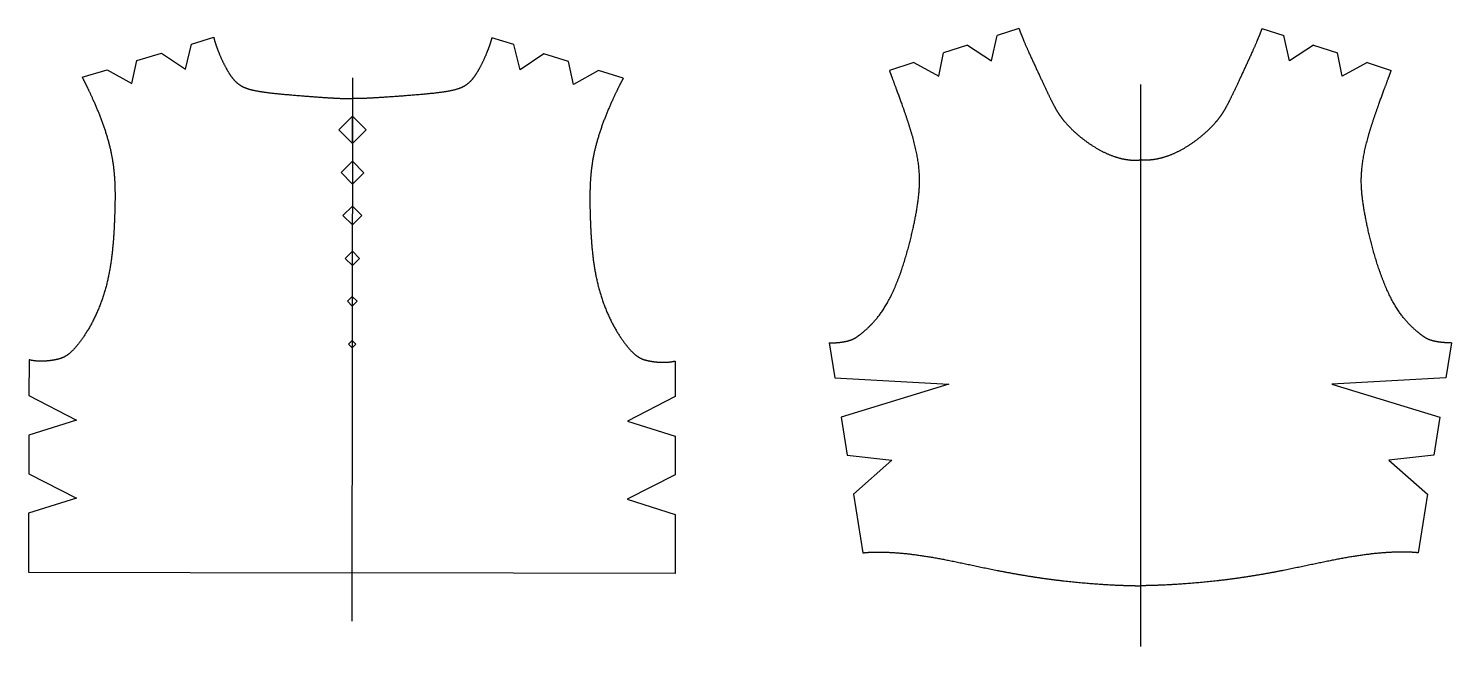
# Model space of a CAD drawing. Header units: inches. Extents: x -23.4 to 20.3, y 38.9 to 57.9.
import ezdxf

# ---------------------------------------------------------------- set-up
doc = ezdxf.new("R2010")
doc.units = ezdxf.units.IN
doc.layers.get('0').update_dxf_attribs({"linetype": 'CONTINUOUS'})

msp = doc.modelspace()

# ---------------------------------------------------------------- linework, layer by layer
for p, q in [((6.205, 56.943), (6.378, 57.72)), ((7.049, 57.938), (6.378, 57.72)), ((14.515, 57.938), (15.186, 57.72)), ((15.36, 56.943), (15.186, 57.72)), ((-18.56, 56.685), (-18.371, 57.458)), ((-18.371, 57.458), (-17.69, 57.665)), ((-8.465, 57.44), (-9.145, 57.65)), ((-8.279, 56.667), (-8.465, 57.44)), ((5.465, 57.423), (4.731, 57.184)), ((5.465, 57.423), (6.205, 56.943)), ((16.1, 57.423), (15.36, 56.943)), ((16.1, 57.423), (16.833, 57.184)), ((-20.207, 56.241), (-20.047, 56.948)), ((-20.047, 56.948), (-19.291, 57.178)), ((-19.291, 57.178), (-18.56, 56.685)), ((-7.546, 57.157), (-8.279, 56.667)), ((-6.79, 56.924), (-7.546, 57.157)), ((-6.633, 56.217), (-6.79, 56.924)), ((3.818, 56.887), (3.076, 56.646)), ((3.818, 56.887), (4.585, 56.475)), ((4.585, 56.475), (4.731, 57.184)), ((16.979, 56.475), (16.833, 57.184)), ((17.747, 56.887), (16.979, 56.475)), ((17.747, 56.887), (18.489, 56.646)), ((-21.729, 56.437), (-20.967, 56.668)), ((-20.967, 56.668), (-20.207, 56.241)), ((-13.42, 56.419), (-13.45, 39.715)), ((-5.872, 56.642), (-6.633, 56.217)), ((-5.11, 56.407), (-5.872, 56.642)), ((10.782, 56.218), (10.782, 38.938)), ((-13.422, 55.24), (-13.423, 55.24)), ((-13.423, 55.24), (-13.423, 54.405)), ((-13.423, 54.405), (-13.422, 55.24)), ((-13.422, 54.405), (-13.423, 55.24)), ((-13.422, 54.405), (-13.422, 55.24)), ((-13.423, 54.405), (-13.422, 54.405)), ((1.224, 48.275), (1.396, 47.194)), ((20.341, 48.275), (20.169, 47.194)), ((-23.362, 47.751), (-23.365, 46.657)), ((-3.509, 47.715), (-3.51, 46.621)), ((1.396, 47.194), (4.9, 47)), ((4.9, 47), (1.588, 45.99)), ((20.169, 47.194), (16.665, 47)), ((16.665, 47), (19.977, 45.99)), ((-23.365, 46.657), (-21.9, 45.9)), ((-3.51, 46.621), (-4.977, 45.87)), ((-3.51, 46.621), (-4.977, 45.87)), ((1.588, 45.99), (1.773, 44.824)), ((19.977, 45.99), (19.792, 44.824)), ((-21.9, 45.9), (-23.371, 45.437)), ((-4.977, 45.87), (-3.508, 45.402)), ((-4.977, 45.87), (-3.508, 45.402)), ((-23.368, 45.438), (-23.372, 44.248)), ((-3.511, 45.403), (-3.511, 44.213)), ((-3.511, 45.403), (-3.511, 44.213)), ((1.773, 44.824), (3.146, 44.667)), ((3.146, 44.667), (1.964, 43.62)), ((19.792, 44.824), (18.418, 44.667)), ((18.418, 44.667), (19.6, 43.62)), ((-23.374, 44.25), (-21.9, 43.5)), ((-3.509, 44.214), (-4.986, 43.47)), ((-3.509, 44.214), (-4.986, 43.47)), ((-21.9, 43.5), (-23.375, 43.035)), ((-4.986, 43.47), (-3.512, 42.999)), ((-4.986, 43.47), (-3.512, 42.999)), ((1.964, 43.62), (2.251, 41.818)), ((19.6, 43.62), (19.314, 41.818)), ((-23.375, 43.035), (-23.38, 41.224)), ((-3.512, 42.999), (-3.513, 41.188)), ((-23.38, 41.224), (-13.447, 41.206)), ((-3.513, 41.188), (-13.447, 41.206))]:
    msp.add_line(p, q)
for points in [[(-13.006, 54.824), (-13.422, 54.406), (-13.84, 54.822), (-13.423, 55.24)], [(-13.073, 53.504), (-13.426, 53.153), (-13.777, 53.506), (-13.424, 53.857)], [(-13.137, 52.187), (-13.428, 51.897), (-13.717, 52.188), (-13.427, 52.477)], [(-13.207, 50.869), (-13.43, 50.646), (-13.653, 50.87), (-13.429, 51.092)], [(-13.283, 49.551), (-13.432, 49.403), (-13.581, 49.552), (-13.432, 49.7)], [(-13.32, 48.233), (-13.435, 48.119), (-13.549, 48.234), (-13.434, 48.348)]]:
    msp.add_lwpolyline(points, close=True)
for points in [[(7.049, 57.938), (7.07, 57.881), (7.114, 57.765), (7.187, 57.581), (7.3, 57.318), (7.457, 56.974), (7.616, 56.631), (7.768, 56.307), (7.905, 56.014), (8.025, 55.76), (8.137, 55.538), (8.253, 55.337), (8.39, 55.144), (8.558, 54.948), (8.762, 54.747), (9, 54.546), (9.263, 54.356), (9.539, 54.189), (9.818, 54.054), (10.089, 53.959), (10.344, 53.902), (10.531, 53.885), (10.661, 53.886), (10.743, 53.893), (10.782, 53.898)], [(14.515, 57.938), (14.495, 57.881), (14.451, 57.765), (14.377, 57.581), (14.265, 57.318), (14.108, 56.974), (13.949, 56.631), (13.797, 56.307), (13.66, 56.014), (13.54, 55.76), (13.428, 55.538), (13.311, 55.337), (13.175, 55.144), (13.007, 54.948), (12.803, 54.747), (12.565, 54.546), (12.302, 54.356), (12.026, 54.189), (11.747, 54.054), (11.476, 53.959), (11.221, 53.902), (11.034, 53.885), (10.904, 53.886), (10.822, 53.893), (10.782, 53.898)], [(-17.69, 57.665), (-17.68, 57.623), (-17.656, 57.536), (-17.613, 57.399), (-17.54, 57.204), (-17.432, 56.955), (-17.313, 56.717), (-17.189, 56.506), (-17.059, 56.334), (-16.913, 56.204), (-16.736, 56.109), (-16.515, 56.042), (-16.238, 55.992), (-15.907, 55.95), (-15.534, 55.914), (-15.142, 55.88), (-14.755, 55.85), (-14.399, 55.823), (-14.092, 55.803), (-13.849, 55.79), (-13.665, 55.783), (-13.555, 55.781), (-13.484, 55.781), (-13.441, 55.781), (-13.421, 55.781)], [(-9.145, 57.65), (-9.156, 57.608), (-9.18, 57.521), (-9.224, 57.384), (-9.297, 57.189), (-9.406, 56.941), (-9.525, 56.703), (-9.65, 56.493), (-9.781, 56.321), (-9.928, 56.191), (-10.105, 56.097), (-10.326, 56.031), (-10.603, 55.982), (-10.935, 55.941), (-11.307, 55.906), (-11.699, 55.874), (-12.086, 55.845), (-12.443, 55.82), (-12.749, 55.801), (-12.993, 55.788), (-13.177, 55.782), (-13.287, 55.781), (-13.358, 55.781), (-13.401, 55.781), (-13.421, 55.781)], [(-21.729, 56.437), (-21.699, 56.378), (-21.637, 56.257), (-21.542, 56.066), (-21.414, 55.793), (-21.256, 55.429), (-21.108, 55.05), (-20.978, 54.667), (-20.873, 54.286), (-20.797, 53.914), (-20.749, 53.551), (-20.725, 53.192), (-20.718, 52.832), (-20.723, 52.466), (-20.735, 52.086), (-20.753, 51.691), (-20.782, 51.278), (-20.827, 50.852), (-20.895, 50.419), (-20.993, 49.984), (-21.125, 49.56), (-21.289, 49.157), (-21.476, 48.789), (-21.672, 48.469), (-21.863, 48.21), (-22.035, 48.016), (-22.184, 47.888), (-22.321, 47.812), (-22.468, 47.766), (-22.648, 47.732), (-22.864, 47.706), (-23.058, 47.704), (-23.209, 47.719), (-23.311, 47.739), (-23.362, 47.751)], [(-5.11, 56.407), (-5.141, 56.348), (-5.203, 56.228), (-5.299, 56.037), (-5.428, 55.765), (-5.588, 55.401), (-5.737, 55.023), (-5.868, 54.64), (-5.975, 54.26), (-6.052, 53.888), (-6.101, 53.525), (-6.126, 53.166), (-6.134, 52.806), (-6.131, 52.44), (-6.12, 52.06), (-6.103, 51.665), (-6.076, 51.252), (-6.033, 50.826), (-5.966, 50.392), (-5.869, 49.957), (-5.739, 49.533), (-5.577, 49.129), (-5.391, 48.76), (-5.196, 48.44), (-5.006, 48.18), (-4.835, 47.986), (-4.686, 47.857), (-4.549, 47.78), (-4.402, 47.734), (-4.223, 47.699), (-4.007, 47.673), (-3.813, 47.67), (-3.662, 47.685), (-3.56, 47.704), (-3.509, 47.715)], [(1.224, 48.275), (1.254, 48.273), (1.32, 48.272), (1.435, 48.276), (1.609, 48.292), (1.814, 48.331), (1.968, 48.388), (2.088, 48.464), (2.21, 48.56), (2.364, 48.688), (2.552, 48.865), (2.764, 49.11), (2.982, 49.435), (3.192, 49.842), (3.384, 50.316), (3.555, 50.833), (3.702, 51.367), (3.824, 51.891), (3.921, 52.388), (3.986, 52.851), (4.011, 53.293), (3.978, 53.752), (3.888, 54.238), (3.75, 54.749), (3.581, 55.267), (3.4, 55.773), (3.26, 56.149), (3.163, 56.408), (3.104, 56.569), (3.076, 56.646)], [(20.341, 48.275), (20.311, 48.273), (20.245, 48.272), (20.13, 48.276), (19.955, 48.292), (19.751, 48.331), (19.596, 48.388), (19.477, 48.464), (19.354, 48.56), (19.2, 48.688), (19.013, 48.865), (18.801, 49.11), (18.583, 49.435), (18.373, 49.842), (18.181, 50.316), (18.01, 50.833), (17.863, 51.367), (17.74, 51.891), (17.644, 52.388), (17.579, 52.851), (17.554, 53.293), (17.587, 53.752), (17.677, 54.238), (17.814, 54.749), (17.983, 55.267), (18.165, 55.773), (18.305, 56.149), (18.401, 56.408), (18.461, 56.569), (18.489, 56.646)], [(2.251, 41.818), (2.301, 41.824), (2.41, 41.835), (2.603, 41.845), (2.913, 41.845), (3.371, 41.821), (3.878, 41.766), (4.42, 41.681), (4.989, 41.57), (5.585, 41.444), (6.206, 41.312), (6.854, 41.185), (7.525, 41.072), (8.21, 40.978), (8.894, 40.904), (9.562, 40.851), (10.071, 40.824), (10.435, 40.812), (10.668, 40.808), (10.782, 40.807)], [(19.314, 41.818), (19.264, 41.824), (19.155, 41.835), (18.962, 41.845), (18.652, 41.845), (18.194, 41.821), (17.687, 41.766), (17.145, 41.681), (16.575, 41.57), (15.98, 41.444), (15.359, 41.312), (14.711, 41.185), (14.04, 41.072), (13.355, 40.978), (12.671, 40.904), (12.003, 40.851), (11.493, 40.824), (11.13, 40.812), (10.897, 40.808), (10.782, 40.807)]]:
    msp.add_open_spline(points, degree=5)

doc.saveas('drawing.dxf')
